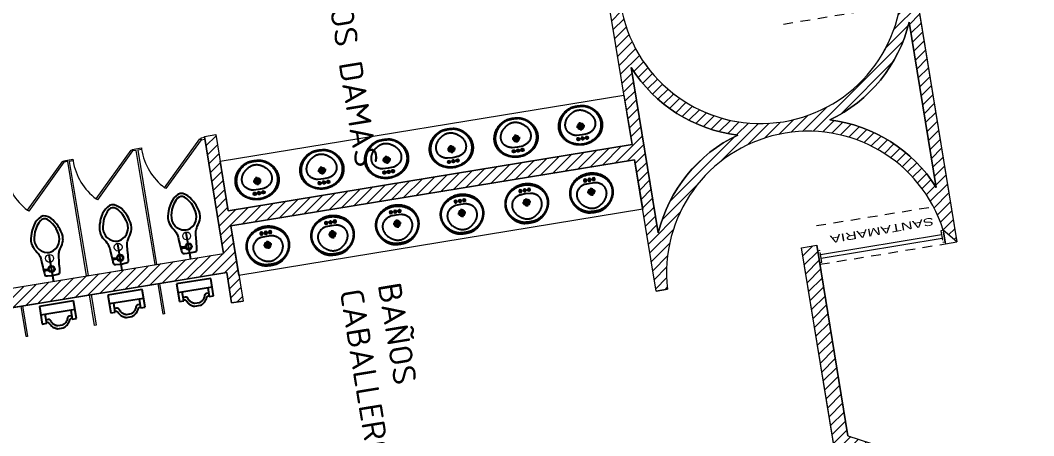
# Model space of a CAD drawing. Header units: metres. Extents: x 2 to 659295185, y -28 to 1124222152.
# Drawn here: x 655616.86 to 655629.99, y 1126399.83 to 1126405.22 of the extents above; entities that cross this region are included whole.
import ezdxf

# ---------------------------------------------------------------- set-up
doc = ezdxf.new("R2010")
doc.units = ezdxf.units.M
doc.header["$MEASUREMENT"] = 0
for name, pattern in [('CCSM_C1_CUERPO EL$0$CONTINUA', [0]), ('CCSM_C1_CUERPO EL$0$HIDDEN', [0.375, 0.25, -0.125]), ('DASHDOT', [1, 0.5, -0.25, 0, -0.25])]:
    doc.linetypes.add(name, pattern=pattern)
doc.layers.get('0').update_dxf_attribs({"linetype": 'CONTINUOUS'})
for name, color, linetype in [('CCSM_C1_CUERPO EL$0$A-PARED', 2, 'CCSM_C1_CUERPO EL$0$CONTINUA'), ('CCSM_C1_CUERPO EL$0$A-SANITARIOS', 3, 'CONTINUOUS'), ('CCSM_C1_CUERPO EL$0$A-SANTA MARIAS', 161, 'CCSM_C1_CUERPO EL$0$CONTINUA'), ('CCSM_C1_CUERPO EL$0$A-TEXTOS AREAS', 7, 'CCSM_C1_CUERPO EL$0$CONTINUA'), ('CCSM_C1_CUERPO EL$0$A_PAREDES DE SERVICIO', 2, 'CCSM_C1_CUERPO EL$0$CONTINUA')]:
    doc.layers.add(name, color=color, linetype=linetype)
doc.layers.add('LOCALES ASIGNADOS', color=41, linetype='DASHDOT', lineweight=0)
doc.styles.add('CCSM_C1_CUERPO EL$0$Arial', font='arial.ttf', dxfattribs={"width": 1.5})
doc.styles.add('CCSM_C1_CUERPO EL$0$Standard', font='txt_____.ttf')

# ---------------------------------------------------------------- blocks, each defined once
blk = doc.blocks.new('CCSM_C1_CUERPO EL$0$urinario')
at = {"linetype": 'Continuous'}
for p, q in [((-0.225, 0), (-0.225, 0.231)), ((-0.225, 0.231), (-0.167, 0.231)), ((-0.167, 0.231), (-0.167, 0.115)), ((0.167, 0.115), (0.167, 0.231)), ((0.167, 0.231), (0.225, 0.231)), ((0.225, 0.231), (0.225, 0)), ((0.225, 0.115), (-0.225, 0.115)), ((0.225, 0), (-0.225, 0))]:
    blk.add_line(p, q, dxfattribs=at)
for points in [[(-0.167, 0.218), (-0.166, 0.218), (-0.163, 0.218), (-0.161, 0.218), (-0.158, 0.219), (-0.156, 0.219), (-0.154, 0.22), (-0.151, 0.221), (-0.149, 0.222), (-0.147, 0.223), (-0.147, 0.223), (-0.145, 0.225), (-0.143, 0.226), (-0.141, 0.228), (-0.14, 0.23), (-0.138, 0.232), (-0.137, 0.234), (-0.135, 0.236), (-0.134, 0.238), (-0.131, 0.246), (-0.127, 0.253), (-0.122, 0.26), (-0.117, 0.267), (-0.112, 0.274), (-0.107, 0.28), (-0.101, 0.286), (-0.095, 0.292), (-0.095, 0.292), (-0.088, 0.297), (-0.081, 0.302), (-0.074, 0.306), (-0.067, 0.311), (-0.06, 0.314), (-0.052, 0.318), (-0.044, 0.321), (-0.036, 0.323), (0.036, 0.323), (0.044, 0.321), (0.052, 0.318), (0.06, 0.314), (0.067, 0.311), (0.074, 0.306), (0.081, 0.302), (0.088, 0.297), (0.095, 0.292), (0.095, 0.292), (0.095, 0.292), (0.101, 0.286), (0.107, 0.28), (0.112, 0.274), (0.117, 0.267), (0.122, 0.26), (0.127, 0.253), (0.131, 0.246), (0.134, 0.238), (0.135, 0.236), (0.137, 0.234), (0.138, 0.232), (0.14, 0.23), (0.141, 0.228), (0.143, 0.226), (0.145, 0.225), (0.147, 0.223), (0.147, 0.223), (0.149, 0.222), (0.151, 0.221), (0.154, 0.22), (0.156, 0.219), (0.158, 0.219), (0.161, 0.218), (0.163, 0.218), (0.166, 0.218), (0.166, 0.218), (0.167, 0.218)], [(0.167, 0.186), (0.141, 0.186), (0.141, 0.186), (0.138, 0.186), (0.135, 0.186), (0.133, 0.187), (0.13, 0.188), (0.127, 0.189), (0.125, 0.19), (0.123, 0.191), (0.12, 0.193), (0.118, 0.194), (0.116, 0.196), (0.114, 0.198), (0.113, 0.201), (0.111, 0.203), (0.11, 0.205), (0.109, 0.208), (0.108, 0.21), (0.106, 0.217), (0.103, 0.224), (0.1, 0.23), (0.096, 0.236), (0.093, 0.242), (0.088, 0.248), (0.084, 0.254), (0.079, 0.259), (0.074, 0.264), (0.069, 0.268), (0.063, 0.273), (0.057, 0.277), (0.051, 0.28), (0.044, 0.283), (0.038, 0.286), (0.031, 0.288), (0.031, 0.288), (-0.031, 0.288), (-0.031, 0.288), (-0.038, 0.286), (-0.044, 0.283), (-0.051, 0.28), (-0.057, 0.277), (-0.063, 0.273), (-0.069, 0.268), (-0.074, 0.264), (-0.079, 0.259), (-0.084, 0.254), (-0.088, 0.248), (-0.093, 0.242), (-0.096, 0.236), (-0.1, 0.23), (-0.103, 0.224), (-0.105, 0.217), (-0.108, 0.211), (-0.108, 0.21), (-0.109, 0.208), (-0.11, 0.205), (-0.111, 0.203), (-0.113, 0.201), (-0.114, 0.198), (-0.116, 0.196), (-0.118, 0.194), (-0.12, 0.193), (-0.123, 0.191), (-0.125, 0.19), (-0.127, 0.189), (-0.13, 0.188), (-0.133, 0.187), (-0.135, 0.186), (-0.138, 0.186), (-0.141, 0.186), (-0.141, 0.186), (-0.167, 0.186)]]:
    blk.add_lwpolyline(points, dxfattribs=at)
blk = doc.blocks.new('CCSM_C1_CUERPO EL$0$water')
at = {"linetype": 'Continuous'}
for p, q in [((-4.36, 23.23), (-5, 22.17)), ((-3.68, 24.13), (-4.36, 23.23)), ((-3.26, 22.43), (-3.98, 21.3)), ((-2.85, 24.95), (-3.68, 24.13)), ((-2.23, 23.76), (-3.26, 22.43)), ((-1.78, 25.69), (-2.85, 24.95)), ((-1.32, 24.58), (-2.23, 23.76)), ((-0.83, 26.23), (-1.78, 25.69)), ((-0.56, 25.01), (-1.32, 24.58)), ((0.24, 26.46), (-0.83, 26.23)), ((0.23, 25.12), (-0.56, 25.01)), ((1.01, 24.99), (0.23, 25.12)), ((1.3, 26.21), (0.24, 26.46)), ((1.76, 24.55), (1.01, 24.99)), ((2.24, 25.65), (1.3, 26.21)), ((2.65, 23.72), (1.76, 24.55)), ((3.29, 24.89), (2.24, 25.65)), ((3.67, 22.37), (2.65, 23.72)), ((4.11, 24.06), (3.29, 24.89)), ((4.36, 21.22), (3.67, 22.37)), ((4.85, 22.91), (4.11, 24.06)), ((5.4, 22.08), (4.85, 22.91)), ((-6.49, 18.72), (-6.77, 17.5)), ((-6.12, 19.7), (-6.49, 18.72)), ((-5.92, 20.41), (-6.12, 19.7)), ((-5.64, 21.04), (-5.92, 20.41)), ((-5, 22.17), (-5.64, 21.04)), ((-4.95, 18.71), (-5.24, 17.69)), ((-4.54, 20.12), (-4.95, 18.71)), ((-3.98, 21.3), (-4.54, 20.12)), ((4.9, 20.04), (4.36, 21.22)), ((5.29, 18.61), (4.9, 20.04)), ((5.55, 17.59), (5.29, 18.61)), ((6.01, 20.93), (5.4, 22.08)), ((6.21, 20.3), (6.01, 20.93)), ((6.48, 19.59), (6.21, 20.3)), ((6.74, 18.6), (6.48, 19.59)), ((7.09, 17.38), (6.74, 18.6)), ((-6.77, 17.5), (-6.94, 16.44)), ((-6.94, 16.44), (-6.87, 15.26)), ((-6.87, 15.26), (-6.76, 14.43)), ((-6.76, 14.43), (-6.45, 13.6)), ((-6.45, 13.6), (-6.11, 12.77)), ((-5.24, 17.69), (-5.4, 16.51)), ((-5.4, 16.51), (-5.34, 15.25)), ((-5.34, 15.25), (-5.07, 14.3)), ((-5.07, 14.3), (-4.72, 13.43)), ((-4.72, 13.43), (-4.22, 12.52)), ((4.96, 13.34), (5.32, 14.2)), ((5.32, 14.2), (5.61, 15.15)), ((5.7, 16.41), (5.55, 17.59)), ((5.61, 15.15), (5.7, 16.41)), ((6.33, 12.66), (6.7, 13.48)), ((6.7, 13.48), (7.02, 14.31)), ((7.02, 14.31), (7.14, 15.13)), ((7.23, 16.31), (7.09, 17.38)), ((7.14, 15.13), (7.23, 16.31)), ((-6.11, 12.77), (-5.56, 11.86)), ((-5.56, 11.86), (-5.02, 11.11)), ((-5.02, 11.11), (-4.63, 10.32)), ((-4.63, 10.32), (-4.44, 9.88)), ((-4.44, 9.88), (-4.28, 9.57)), ((-4.28, 9.57), (-4.09, 9.05)), ((-4.22, 12.52), (-3.95, 12.2)), ((-4.09, 9.05), (-4.02, 8.58)), ((-3.95, 12.2), (-3.16, 11.49)), ((-3.16, 11.49), (-1.79, 10.65)), ((-1.79, 10.65), (-0.73, 10.36)), ((-0.73, 10.36), (0.09, 10.2)), ((0, -2.83), (0, 8.98)), ((0.09, 10.2), (0.92, 10.35)), ((0.92, 10.35), (1.99, 10.61)), ((1.99, 10.61), (3.37, 11.43)), ((3.37, 11.43), (4.16, 12.13)), ((4.16, 12.13), (4.44, 12.44)), ((4.17, 8.51), (4.25, 8.98)), ((4.25, 8.98), (4.46, 9.49)), ((4.44, 12.44), (4.96, 13.34)), ((4.46, 9.49), (4.62, 9.8)), ((4.62, 9.8), (4.82, 10.23)), ((4.82, 10.23), (5.22, 11.02)), ((5.22, 11.02), (5.77, 11.76)), ((5.77, 11.76), (6.33, 12.66)), ((-4.02, 8.58), (-3.83, 7.59)), ((-3.83, 7.59), (-3.77, 6.02)), ((-3.77, 6.02), (-3.62, 4.36)), ((3.7, 4.3), (3.87, 5.95)), ((3.87, 5.95), (3.97, 7.52)), ((3.97, 7.52), (4.17, 8.51)), ((-3.62, 4.36), (-3.59, 3.54)), ((-3.59, 3.54), (-3.52, 2.47)), ((-3.52, 2.47), (-3.45, 1.49)), ((-1.67, 2.97), (-3.48, 3.1)), ((-3.48, 3.1), (-3.48, 2.55)), ((-3.48, 2.55), (-1.67, 2.61)), ((-3.45, 1.49), (-3.34, 0.74)), ((-3.34, 0.74), (-3.07, 0.38)), ((-3.07, 0.38), (-2.71, 0.26)), ((-2.71, 0.26), (-2.28, 0.18)), ((-2.28, 0.18), (0, 0)), ((-1.67, 2.61), (-1.67, 2.97)), ((-1.39, 2.97), (-1.67, 2.97)), ((-1.67, 2.97), (-1.67, 2.57)), ((-1.67, 2.57), (-1.39, 2.57)), ((-1.39, 2.57), (-1.39, 2.97)), ((-1.35, 3.08), (-1.36, 2.45)), ((-1.36, 2.45), (-1.16, 2.45)), ((-1.15, 3.08), (-1.35, 3.08)), ((-1.16, 2.45), (-1.15, 3.08)), ((0, 0), (2.28, 0.14)), ((2.28, 0.14), (2.72, 0.21)), ((2.72, 0.21), (3.07, 0.33)), ((3.07, 0.33), (3.35, 0.68)), ((3.35, 0.68), (3.48, 1.43)), ((3.48, 1.43), (3.57, 2.41)), ((3.57, 2.41), (3.65, 3.47)), ((3.65, 3.47), (3.7, 4.3))]:
    blk.add_line(p, q, dxfattribs=at)
at = {"linetype": 'Continuous', "const_width": 0.2}
blk.add_lwpolyline([(0, -2.83), (0, 8.98)], dxfattribs=at)
for radius in [1.41, 1.16]:
    blk.add_circle((0, 2.84), radius)
blk = doc.blocks.new('CCSM_C1_CUERPO EL$0$lavamanos')
at = {"linetype": 'Continuous'}
for p, q in [((-1.14567, -2.91338), (-2.87008, -2.91338)), ((-2.00787, -2.04724), (-2.00787, -3.77559)), ((-0.8622, -2.91338), (0.8622, -2.91338)), ((0, -2.04724), (0, -3.77559)), ((1.14567, -2.91338), (2.87008, -2.91338)), ((2.00787, -2.04724), (2.00787, -3.77559)), ((-1.88583, -8.50393), (1.88583, -8.50393)), ((0, -6.61811), (0, -10.38976))]:
    blk.add_line(p, q, dxfattribs=at)
for points in [[(0, -17.99212), (-0.15602, -17.98496), (-0.31178, -17.97732), (-0.46676, -17.96923), (-0.62247, -17.96061), (-0.7774, -17.95154), (-0.93305, -17.94193), (-1.08792, -17.93189), (-1.24321, -17.92132), (-1.24409, -17.92126), (-1.40018, -17.91107), (-1.55581, -17.90029), (-1.7108, -17.88895), (-1.86635, -17.87695), (-2.02185, -17.86434), (-2.17729, -17.85112), (-2.33209, -17.83734), (-2.48664, -17.82298), (-2.48819, -17.82283), (-2.7321, -17.76466), (-2.9741, -17.70033), (-3.21422, -17.62983), (-3.4526, -17.55314), (-3.68878, -17.47039), (-3.92289, -17.38154), (-4.15451, -17.28676), (-4.3831, -17.18628), (-4.38583, -17.18504), (-4.61263, -17.07783), (-4.836, -16.96507), (-5.05637, -16.84657), (-5.2736, -16.7224), (-5.48754, -16.59265), (-5.69793, -16.45748), (-5.90487, -16.31683), (-6.10726, -16.17149), (-6.11024, -16.16929), (-6.27287, -16.04616), (-6.43208, -15.92036), (-6.58866, -15.7913), (-6.74256, -15.65905), (-6.8937, -15.52366), (-7.04202, -15.38519), (-7.18756, -15.24358), (-7.32904, -15.10015), (-7.33071, -15.09842), (-7.47169, -14.95052), (-7.6088, -14.80093), (-7.74293, -14.64866), (-7.87401, -14.49376), (-8.00211, -14.33619), (-8.12696, -14.17623), (-8.24863, -14.01384), (-8.36614, -13.85039), (-8.36797, -13.84777), (-8.50025, -13.65325), (-8.62668, -13.45667), (-8.74803, -13.25691), (-8.86431, -13.054), (-8.9753, -12.8483), (-9.08105, -12.6397), (-9.18137, -12.42859), (-9.27559, -12.21653), (-9.36657, -11.99892), (-9.45134, -11.78056), (-9.53044, -11.56007), (-9.6038, -11.33761), (-9.67138, -11.11333), (-9.73313, -10.88737), (-9.78902, -10.6599), (-9.83858, -10.43307), (-9.88817, -10.16833), (-9.9285, -9.90369), (-9.95981, -9.63782), (-9.98205, -9.37117), (-9.99523, -9.10379), (-9.99931, -8.83997), (-9.99443, -8.57243), (-9.98031, -8.30315), (-9.98012, -8.30043), (-9.95723, -8.03641), (-9.92507, -7.77125), (-9.88387, -7.50746), (-9.83362, -7.24512), (-9.77443, -6.98478), (-9.70635, -6.72662), (-9.62943, -6.47083), (-9.54331, -6.21653), (-9.54108, -6.21034), (-9.42519, -5.90571), (-9.29761, -5.60409), (-9.15896, -5.30725), (-9.0095, -5.0157), (-8.84949, -4.72997), (-8.67901, -4.45019), (-8.49844, -4.17699), (-8.30709, -3.90944), (-8.10673, -3.65144), (-7.896, -3.39996), (-7.67614, -3.15661), (-7.44739, -2.92165), (-7.21002, -2.69534), (-6.96428, -2.47795), (-6.71071, -2.26995), (-6.44882, -2.07086), (-6.4474, -2.06985), (-6.09342, -1.8285), (-5.72945, -1.60035), (-5.35697, -1.38637), (-4.97653, -1.1869), (-4.58869, -1.00223), (-4.19402, -0.83262), (-3.79311, -0.67834), (-3.38583, -0.53937), (-3.38148, -0.53797), (-2.97062, -0.41452), (-2.55462, -0.30671), (-2.1348, -0.21491), (-1.71177, -0.13925), (-1.28615, -0.07986), (-0.85858, -0.03682), (-0.42966, -0.01018), (0, 0), (0.42963, -0.01033), (0.85867, -0.03702), (1.28621, -0.08015), (1.71194, -0.13969), (2.13491, -0.21549), (2.55482, -0.30751), (2.97072, -0.41554), (3.38189, -0.53937), (3.78887, -0.67819), (4.18996, -0.83242), (4.58469, -1.00185), (4.97278, -1.18636), (5.35351, -1.38562), (5.72617, -1.59924), (6.0905, -1.82709), (6.44479, -2.068), (6.44882, -2.07086), (6.45017, -2.07185), (6.71159, -2.27052), (6.96469, -2.47832), (7.20981, -2.69548), (7.4466, -2.9217), (7.67469, -3.15662), (7.89383, -3.39998), (8.10359, -3.65128), (8.30315, -3.90944), (8.49534, -4.17689), (8.67685, -4.45036), (8.84803, -4.73025), (9.00872, -5.01629), (9.1587, -5.30809), (9.29776, -5.60525), (9.42572, -5.90736), (9.54188, -6.21255), (9.54331, -6.21653), (9.62943, -6.47084), (9.70633, -6.72652), (9.77441, -6.98469), (9.83361, -7.24504), (9.88386, -7.50739), (9.92507, -7.77118), (9.95722, -8.03623), (9.98013, -8.30043), (9.98032, -8.30315), (9.99443, -8.57236), (9.99931, -8.84003), (9.99523, -9.10374), (9.98205, -9.37112), (9.95979, -9.63791), (9.92848, -9.90378), (9.88817, -10.16832), (9.83858, -10.43307), (9.83797, -10.43598), (9.78765, -10.66236), (9.73129, -10.88918), (9.66927, -11.11468), (9.60166, -11.33855), (9.52854, -11.56054), (9.44988, -11.78078), (9.36576, -11.999), (9.27559, -12.21653), (9.18048, -12.42865), (9.07944, -12.63991), (8.97322, -12.84862), (8.86195, -13.05451), (8.74556, -13.25773), (8.6242, -13.45801), (8.49793, -13.65523), (8.36614, -13.85039), (8.24854, -14.01397), (8.12687, -14.17636), (8.00201, -14.33631), (7.87401, -14.49376), (7.74293, -14.64866), (7.6087, -14.80104), (7.47159, -14.95063), (7.33071, -15.09842), (7.18852, -15.24243), (7.04257, -15.38427), (6.89358, -15.52312), (6.74182, -15.65872), (6.58715, -15.79121), (6.42973, -15.92042), (6.26975, -16.04622), (6.1063, -16.16929), (5.90409, -16.31515), (5.69734, -16.45615), (5.48694, -16.59165), (5.27292, -16.72162), (5.05566, -16.84583), (4.83521, -16.96427), (4.61158, -17.07691), (4.38467, -17.18378), (4.38189, -17.18504), (4.15347, -17.28579), (3.92197, -17.38088), (3.68808, -17.46994), (3.4521, -17.55286), (3.2139, -17.62968), (2.9738, -17.7003), (2.73195, -17.76467), (2.48819, -17.82283), (2.48664, -17.82298), (2.33209, -17.83734), (2.17669, -17.85117), (2.02124, -17.86439), (1.86635, -17.87695), (1.7108, -17.88895), (1.55521, -17.90034), (1.39957, -17.91111), (1.24409, -17.92126), (1.24321, -17.92132), (1.08792, -17.93189), (0.9323, -17.94198), (0.7774, -17.95154), (0.62172, -17.96065), (0.46676, -17.96923), (0.31102, -17.97736), (0.15602, -17.98496), (0, -17.99212)], [(0, -16.06299), (-0.18792, -16.0599), (-0.37554, -16.05066), (-0.56285, -16.03525), (-0.74947, -16.01371), (-0.93536, -15.98605), (-1.12025, -15.95229), (-1.30384, -15.91251), (-1.4859, -15.86675), (-1.48819, -15.86614), (-1.49138, -15.86528), (-1.672, -15.81354), (-1.8507, -15.75596), (-2.02734, -15.69259), (-2.20181, -15.62348), (-2.374, -15.54866), (-2.54358, -15.46828), (-2.71043, -15.3824), (-2.87402, -15.29133), (-3.04605, -15.19008), (-3.21542, -15.08647), (-3.38315, -14.9799), (-3.5489, -14.8706), (-3.71277, -14.7585), (-3.87486, -14.64352), (-4.03483, -14.52591), (-4.19175, -14.40641), (-4.19291, -14.40551), (-4.34937, -14.28142), (-4.50255, -14.1558), (-4.65382, -14.02758), (-4.80284, -13.89704), (-4.94986, -13.76398), (-5.09456, -13.62867), (-5.23718, -13.49089), (-5.37629, -13.35207), (-5.37795, -13.35039), (-5.37876, -13.34942), (-5.52197, -13.17233), (-5.65854, -12.99125), (-5.78892, -12.80566), (-5.91297, -12.61578), (-6.03053, -12.42182), (-6.14144, -12.2241), (-6.24566, -12.02265), (-6.34252, -11.81889), (-6.34294, -11.81798), (-6.4347, -11.60908), (-6.51887, -11.39832), (-6.59586, -11.18484), (-6.66561, -10.96878), (-6.72798, -10.75058), (-6.78293, -10.5304), (-6.83039, -10.30848), (-6.87008, -10.08661), (-6.87037, -10.08329), (-6.88356, -9.88894), (-6.88978, -9.69559), (-6.88918, -9.50479), (-6.88176, -9.31148), (-6.86748, -9.11856), (-6.84635, -8.92626), (-6.81842, -8.73484), (-6.78346, -8.5433), (-6.78313, -8.54172), (-6.74096, -8.35347), (-6.69168, -8.16565), (-6.63561, -7.97975), (-6.57283, -7.796), (-6.50342, -7.61466), (-6.42746, -7.43595), (-6.34506, -7.26013), (-6.25591, -7.08661), (-6.08348, -6.85262), (-5.89907, -6.62679), (-5.70371, -6.41048), (-5.49777, -6.20413), (-5.28179, -6.00827), (-5.05633, -5.82341), (-4.82195, -5.65), (-4.57874, -5.48819), (-4.32876, -5.34015), (-4.07122, -5.20434), (-3.80737, -5.08145), (-3.53769, -4.97171), (-3.26299, -4.87546), (-2.9838, -4.79287), (-2.70086, -4.72417), (-2.41481, -4.66952), (-2.41339, -4.66929), (0, -4.56693), (2.41339, -4.66929), (2.41481, -4.66952), (2.70086, -4.72417), (2.98371, -4.79285), (3.26291, -4.87543), (3.5376, -4.97168), (3.80729, -5.08142), (4.07114, -5.2043), (4.32869, -5.34011), (4.57874, -5.48819), (4.82187, -5.64995), (5.05626, -5.82335), (5.28173, -6.00821), (5.49771, -6.20407), (5.70365, -6.41042), (5.89907, -6.62679), (6.08348, -6.85262), (6.25591, -7.08661), (6.34414, -7.2601), (6.42574, -7.43587), (6.50097, -7.61437), (6.5698, -7.79552), (6.63207, -7.97894), (6.68777, -8.16455), (6.73678, -8.35195), (6.77883, -8.5399), (6.77953, -8.5433), (6.81538, -8.73475), (6.84411, -8.92617), (6.8659, -9.11858), (6.88074, -9.31165), (6.88859, -9.50514), (6.88948, -9.69608), (6.88343, -9.88963), (6.8703, -10.08407), (6.87008, -10.08661), (6.83037, -10.30858), (6.7829, -10.5305), (6.72795, -10.75068), (6.66558, -10.96888), (6.59586, -11.18484), (6.51887, -11.39832), (6.4347, -11.60908), (6.34294, -11.81798), (6.34252, -11.81889), (6.24562, -12.02262), (6.14129, -12.22398), (6.03014, -12.42165), (5.91231, -12.61541), (5.78792, -12.80504), (5.65714, -12.9903), (5.52016, -13.17091), (5.37646, -13.34749), (5.37402, -13.35039), (5.23533, -13.48965), (5.09309, -13.6277), (4.94864, -13.76317), (4.8019, -13.89615), (4.65278, -14.02673), (4.50159, -14.15462), (4.34823, -14.27992), (4.19174, -14.40337), (4.18898, -14.40551), (4.03258, -14.52531), (3.87308, -14.64318), (3.71169, -14.75815), (3.54833, -14.87031), (3.38305, -14.97961), (3.2159, -15.08603), (3.04692, -15.18953), (2.87543, -15.29051), (2.87402, -15.29133), (2.87064, -15.29327), (2.7069, -15.38393), (2.53994, -15.46947), (2.37031, -15.54958), (2.19818, -15.62419), (2.02374, -15.69321), (1.84717, -15.75658), (1.66865, -15.81423), (1.48819, -15.86614), (1.4859, -15.86675), (1.30384, -15.91251), (1.12016, -15.95231), (0.93536, -15.98605), (0.74947, -16.01371), (0.56285, -16.03525), (0.37554, -16.05066), (0.18792, -16.0599), (0, -16.06299)]]:
    blk.add_lwpolyline(points, close=True, dxfattribs=at)
blk.add_lwpolyline([(0, -0.43307), (-0.0032, -0.43309), (-0.41557, -0.44293), (-0.82705, -0.4685), (-1.23741, -0.50981), (-1.64573, -0.56674), (-2.05158, -0.63924), (-2.45453, -0.72723), (-2.85365, -0.83052), (-3.24803, -0.94881), (-3.63967, -1.08338), (-4.02553, -1.23249), (-4.40547, -1.39606), (-4.77897, -1.57387), (-5.14533, -1.76558), (-5.50434, -1.97107), (-5.85533, -2.18998), (-6.19685, -2.42126), (-6.19827, -2.42231), (-6.2887, -2.49008), (-6.37749, -2.55848), (-6.46537, -2.62804), (-6.55222, -2.69867), (-6.63824, -2.77053), (-6.7233, -2.84351), (-6.80739, -2.91761), (-6.88976, -2.99212), (-6.97274, -3.06918), (-7.0539, -3.14641), (-7.13418, -3.22475), (-7.21345, -3.30404), (-7.29177, -3.38434), (-7.36908, -3.46561), (-7.44528, -3.54774), (-7.51968, -3.62992), (-7.52139, -3.63182), (-7.52994, -3.6414), (-7.53828, -3.65087), (-7.54653, -3.66038), (-7.55471, -3.66995), (-7.56284, -3.6796), (-7.57088, -3.68929), (-7.57885, -3.69904), (-7.58661, -3.70866), (-7.59313, -3.71598), (-7.60096, -3.72476), (-7.60895, -3.73372), (-7.61679, -3.74249), (-7.62464, -3.75126), (-7.63265, -3.7602), (-7.64051, -3.76896), (-7.64982, -3.77933), (-7.65354, -3.78346), (-7.77251, -3.92911), (-7.88765, -4.07645), (-7.9995, -4.22614), (-8.10806, -4.37823), (-8.2133, -4.53265), (-8.31516, -4.68931), (-8.4136, -4.84814), (-8.50787, -5.00787), (-8.50846, -5.00889), (-8.60047, -5.17295), (-8.6881, -5.33775), (-8.77195, -5.50437), (-8.85211, -5.67293), (-8.92848, -5.84325), (-9.00102, -6.01523), (-9.06964, -6.18868), (-9.13386, -6.3622), (-9.21541, -6.60277), (-9.2883, -6.84446), (-9.35302, -7.08859), (-9.40945, -7.33476), (-9.45752, -7.5827), (-9.49718, -7.83201), (-9.52841, -8.08263), (-9.55101, -8.3323), (-9.55118, -8.33464), (-9.56448, -8.58891), (-9.56894, -8.84181), (-9.56479, -9.09102), (-9.55192, -9.34362), (-9.53034, -9.59552), (-9.50007, -9.84664), (-9.46116, -10.09645), (-9.41339, -10.34645), (-9.36597, -10.56168), (-9.31264, -10.77768), (-9.25391, -10.99213), (-9.18973, -11.20515), (-9.12019, -11.41649), (-9.04537, -11.62587), (-8.96522, -11.83341), (-8.87925, -12.04028), (-8.87795, -12.0433), (-8.78772, -12.24568), (-8.69175, -12.44739), (-8.59074, -12.64662), (-8.48477, -12.84325), (-8.37396, -13.03704), (-8.25824, -13.2281), (-8.13777, -13.4162), (-8.01181, -13.60236), (-7.8991, -13.75924), (-7.78256, -13.91489), (-7.66288, -14.06833), (-7.54019, -14.21938), (-7.41464, -14.36786), (-7.28609, -14.51395), (-7.15468, -14.65748), (-7.01968, -14.79921), (-7.01804, -14.8009), (-6.88233, -14.93771), (-6.74301, -15.07248), (-6.60095, -15.20433), (-6.45608, -15.33332), (-6.30869, -15.4592), (-6.15872, -15.582), (-6.00614, -15.70177), (-5.85039, -15.81889), (-5.65802, -15.95721), (-5.46155, -16.09113), (-5.26164, -16.22013), (-5.05866, -16.34397), (-4.8525, -16.46272), (-4.64353, -16.57616), (-4.43164, -16.68435), (-4.21654, -16.7874), (-4.00016, -16.88334), (-3.7808, -16.97381), (-3.55914, -17.05851), (-3.33535, -17.13737), (-3.10943, -17.21039), (-2.88181, -17.27743), (-2.65252, -17.33848), (-2.42126, -17.3937), (-2.4164, -17.39414), (-2.26792, -17.40746), (-2.11711, -17.42063), (-1.96627, -17.43345), (-1.81637, -17.44583), (-1.66547, -17.45794), (-1.51454, -17.46969), (-1.36456, -17.48101), (-1.2126, -17.49212), (-1.21195, -17.49216), (-1.06192, -17.50172), (-0.91055, -17.51099), (-0.75821, -17.51996), (-0.60681, -17.5285), (-0.45538, -17.53668), (-0.30393, -17.54449), (-0.15246, -17.55193), (0, -17.55905), (0.00328, -17.5589), (0.15446, -17.55184), (0.30468, -17.54445), (0.45581, -17.53664), (0.60599, -17.52851), (0.75707, -17.51995), (0.90721, -17.51107), (1.05825, -17.50176), (1.20866, -17.49212), (1.36029, -17.48111), (1.51241, -17.46969), (1.66354, -17.45797), (1.8156, -17.44581), (1.96667, -17.43337), (2.11867, -17.42047), (2.26968, -17.4073), (2.42031, -17.39379), (2.42126, -17.3937), (2.65238, -17.33852), (2.88181, -17.27743), (3.10943, -17.21039), (3.33521, -17.13742), (3.55901, -17.05856), (3.7808, -16.97381), (4.00016, -16.88334), (4.21654, -16.7874), (4.43164, -16.68435), (4.6434, -16.57622), (4.8525, -16.46272), (5.05854, -16.34404), (5.26164, -16.22013), (5.46143, -16.09121), (5.65802, -15.95721), (5.85039, -15.81889), (6.00615, -15.70175), (6.15862, -15.58207), (6.30859, -15.45926), (6.4561, -15.33329), (6.60087, -15.20439), (6.74295, -15.07252), (6.88238, -14.93765), (7.01804, -14.8009), (7.01969, -14.79921), (7.02105, -14.79782), (7.15567, -14.65643), (7.28652, -14.5133), (7.41453, -14.36744), (7.53947, -14.21913), (7.66147, -14.06821), (7.78039, -13.91485), (7.89609, -13.75922), (8.00787, -13.60236), (8.0096, -13.59989), (8.13606, -13.41435), (8.25698, -13.22677), (8.37307, -13.03615), (8.48432, -12.84251), (8.59052, -12.64621), (8.69167, -12.44726), (8.78775, -12.24567), (8.87795, -12.0433), (8.87925, -12.04028), (8.96517, -11.83354), (9.04532, -11.62599), (9.12019, -11.41649), (9.18969, -11.20528), (9.25387, -10.99226), (9.31264, -10.77768), (9.36594, -10.56181), (9.41339, -10.34645), (9.46031, -10.09655), (9.49841, -9.84683), (9.528, -9.59584), (9.54903, -9.34411), (9.56147, -9.0917), (9.56532, -8.84263), (9.56069, -8.59006), (9.54733, -8.33598), (9.54724, -8.33464), (9.5471, -8.33258), (9.52539, -8.08282), (9.49496, -7.83221), (9.45595, -7.58269), (9.40843, -7.33476), (9.35241, -7.08849), (9.28802, -6.8444), (9.2153, -6.60265), (9.13386, -6.3622), (9.06964, -6.18868), (9.00097, -6.01512), (8.92843, -5.84313), (8.85211, -5.67293), (8.77195, -5.50437), (8.68804, -5.33764), (8.60041, -5.17283), (8.50846, -5.00889), (8.50787, -5.00787), (8.41351, -4.84809), (8.31492, -4.68927), (8.21283, -4.53269), (8.10729, -4.37842), (7.99834, -4.22653), (7.88605, -4.07709), (7.77047, -3.93019), (7.6509, -3.785), (7.64961, -3.78346), (7.64773, -3.78111), (7.64044, -3.77207), (7.63296, -3.7629), (7.6254, -3.75376), (7.6178, -3.74469), (7.61012, -3.73564), (7.60241, -3.72667), (7.59461, -3.71773), (7.58661, -3.70866), (7.5849, -3.70676), (7.57635, -3.69719), (7.56803, -3.68774), (7.55976, -3.6782), (7.55157, -3.66863), (7.54346, -3.65899), (7.53542, -3.6493), (7.52744, -3.63955), (7.51969, -3.62992), (7.44528, -3.54773), (7.36897, -3.46549), (7.29174, -3.38431), (7.21341, -3.30399), (7.13412, -3.22469), (7.05392, -3.14644), (6.97266, -3.06909), (6.88976, -2.99212), (6.8073, -2.91758), (6.7232, -2.84362), (6.63798, -2.77074), (6.55187, -2.69913), (6.46467, -2.62864), (6.3766, -2.55945), (6.28759, -2.49147), (6.19691, -2.42419), (6.19291, -2.42126), (5.85224, -2.18986), (5.50224, -1.97105), (5.1442, -1.76567), (4.77877, -1.5741), (4.40618, -1.39645), (4.02713, -1.23307), (3.64214, -1.08419), (3.25136, -0.94988), (3.24803, -0.94881), (2.85263, -0.8305), (2.45261, -0.72723), (2.04878, -0.63926), (1.64205, -0.56678), (1.2327, -0.50984), (0.82163, -0.46856), (0.40913, -0.44298), (-0.00394, -0.43307)], dxfattribs=at)
for centre, radius in [((-2.00787, -2.91338), 0.59055), ((0, -2.91338), 0.59055), ((2.00787, -2.91338), 0.59056), ((0, -8.50393), 1.37795), ((0, -8.50393), 0.88583)]:
    blk.add_circle(centre, radius, dxfattribs=at)

msp = doc.modelspace()

# ---------------------------------------------------------------- hatches: boundary and pattern name
at = {"layer": 'CCSM_C1_CUERPO EL$0$A_PAREDES DE SERVICIO', "lineweight": 5}
h = msp.add_hatch(dxfattribs=at)
h.set_pattern_fill('ANSI31', color=8, scale=0.03, style=0)
h.set_pattern_definition([(45, (-1.749075, -4.25296), (-0.067351920908, 0.067351920908), [])])
edge = h.paths.add_edge_path()
edge.add_line((655625.2466, 1126401.7318), (655625.0986, 1126401.7076))
edge.add_line((655625.0986, 1126401.7076), (655624.8196, 1126403.4098))
edge.add_line((655624.8196, 1126403.4098), (655619.587, 1126402.5522))
edge.add_line((655619.587, 1126402.5522), (655619.7464, 1126401.5802))
edge.add_line((655619.7464, 1126401.5802), (655619.5983, 1126401.5559))
edge.add_line((655619.5983, 1126401.5559), (655619.5336, 1126401.9506))
edge.add_line((655619.5336, 1126401.9506), (655613.3364, 1126400.9349))
edge.add_line((655613.3364, 1126400.9349), (655614.0513, 1126396.5729))
edge.add_line((655614.0513, 1126396.5729), (655620.2486, 1126397.5888))
edge.add_line((655620.2486, 1126397.5888), (655620.0003, 1126399.1036))
edge.add_line((655620.0003, 1126399.1036), (655620.1483, 1126399.1279))
edge.add_line((655620.1483, 1126399.1279), (655620.3966, 1126397.6131))
edge.add_line((655620.3966, 1126397.6131), (655627.5534, 1126398.7862))
edge.add_line((655627.5534, 1126398.7862), (655626.9825, 1126402.2697))
edge.add_line((655626.9825, 1126402.2697), (655627.1798, 1126402.302))
edge.add_line((655627.1798, 1126402.302), (655627.5842, 1126399.8347))
edge.add_line((655627.5842, 1126399.8347), (655628.1975, 1126399.6327))
edge.add_line((655628.1975, 1126399.6327), (655627.8811, 1126398.6726))
edge.add_line((655627.8811, 1126398.6726), (655625.7715, 1126398.3268))
edge.add_line((655625.7715, 1126398.3268), (655626.2629, 1126395.3293))
edge.add_line((655626.2629, 1126395.3293), (655629.8971, 1126395.925))
edge.add_line((655629.8971, 1126395.925), (655629.5361, 1126398.1272))
edge.add_line((655629.5361, 1126398.1272), (655629.0208, 1126398.297))
edge.add_line((655629.0208, 1126398.297), (655629.3374, 1126399.2579))
edge.add_line((655629.3374, 1126399.2579), (655629.9107, 1126399.3519))
edge.add_line((655629.9107, 1126399.3519), (655629.9349, 1126399.2038))
edge.add_line((655629.9349, 1126399.2038), (655629.5227, 1126399.1363))
edge.add_line((655629.5227, 1126399.1363), (655630.0694, 1126395.8012))
edge.add_line((655630.0694, 1126395.8012), (655626.1391, 1126395.157))
edge.add_line((655626.1391, 1126395.157), (655625.6235, 1126398.3025))
edge.add_line((655625.6235, 1126398.3025), (655613.93, 1126396.3859))
edge.add_line((655613.93, 1126396.3859), (655612.2276, 1126406.7724))
edge.add_line((655612.2276, 1126406.7724), (655626.1491, 1126409.0542))
edge.add_line((655626.1491, 1126409.0542), (655627.8514, 1126409.3332))
edge.add_line((655627.8514, 1126409.3332), (655627.8903, 1126409.0955))
edge.add_line((655627.8903, 1126409.0955), (655626.2659, 1126407.8779))
edge.add_line((655626.2659, 1126407.8779), (655626.6703, 1126405.4106))
edge.add_line((655626.6703, 1126405.4106), (655626.4729, 1126405.3782))
edge.add_line((655626.4729, 1126405.3782), (655625.902, 1126408.8617))
edge.add_line((655625.902, 1126408.8617), (655618.7451, 1126407.6887))
edge.add_line((655618.7451, 1126407.6887), (655618.9934, 1126406.1739))
edge.add_line((655618.9934, 1126406.1739), (655618.8454, 1126406.1496))
edge.add_line((655618.8454, 1126406.1496), (655618.5971, 1126407.6644))
edge.add_line((655618.5971, 1126407.6644), (655612.3998, 1126406.6486))
edge.add_line((655612.3998, 1126406.6486), (655613.2959, 1126401.1816))
edge.add_line((655613.2959, 1126401.1816), (655619.4932, 1126402.1973))
edge.add_line((655619.4932, 1126402.1973), (655619.2449, 1126403.7121))
edge.add_line((655619.2449, 1126403.7121), (655619.3929, 1126403.7364))
edge.add_line((655619.3929, 1126403.7364), (655619.5547, 1126402.7496))
edge.add_line((655619.5547, 1126402.7496), (655624.7872, 1126403.6072))
edge.add_line((655624.7872, 1126403.6072), (655624.5082, 1126405.3095))
edge.add_line((655624.5082, 1126405.3095), (655624.6562, 1126405.3338))
edge.add_arc((655626.4514, 1126405.7141), 1.835, 191.96283, 361.12381)
edge.add_line((655628.286, 1126405.7501), (655628.4062, 1126405.9484))
edge.add_line((655628.4062, 1126405.9484), (655628.9966, 1126402.3465))
edge.add_line((655628.9966, 1126402.3465), (655628.82, 1126402.4961))
edge.add_arc((655627.0696, 1126401.9442), 1.8354, 17.50296, 186.64319)
h.paths.add_polyline_path([(655627.7276, 1126409.161), (655626.2385, 1126408.0448), (655626.0993, 1126408.8941)], flags=16)
edge = h.paths.add_edge_path(flags=16)
edge.add_arc((655626.3832, 1126405.6168), 1.9, 212.22799, 263.15629, ccw=False)
edge.add_line((655624.7759, 1126404.6036), (655625.1269, 1126402.462))
edge.add_arc((655626.9736, 1126402.0149), 1.9, 115.46061, 166.38891, ccw=False)
edge = h.paths.add_edge_path(flags=16)
edge.add_arc((655626.5312, 1126405.6411), 1.9, 295.46061, 346.38891, ccw=False)
edge.add_arc((655627.1216, 1126402.0392), 1.9, 32.22799, 83.15629, ccw=False)
edge.add_line((655628.7288, 1126403.0524), (655628.3778, 1126405.194))
at = {"layer": 'LOCALES ASIGNADOS'}
h = msp.add_hatch(color=256, dxfattribs=at)
edge = h.paths.add_edge_path()
edge.add_arc((219491.1056, 1054914.3756), 441878.9229, 9.308049718, 9.309563548, ccw=False)
edge.add_line((655551.8097, 1126384.9626), (655564.5398, 1126387.0492))
edge.add_line((655564.5398, 1126387.0492), (655562.5867, 1126398.9652))
edge.add_line((655562.5867, 1126398.9652), (655552.3922, 1126397.2942))
edge.add_line((655552.3922, 1126397.2942), (655552.4569, 1126396.8995))
edge.add_line((655552.4569, 1126396.8995), (655549.9212, 1126396.4839))

# ---------------------------------------------------------------- linework, layer by layer
at = {"layer": 'CCSM_C1_CUERPO EL$0$A-PARED', "lineweight": 5}
for p, q in [((655628.4062, 1126405.9484), (655628.9966, 1126402.3465)), ((655624.7872, 1126403.6072), (655624.5082, 1126405.3095)), ((655628.3778, 1126405.194), (655628.7288, 1126403.0524)), ((655625.1269, 1126402.462), (655624.7759, 1126404.6036)), ((655619.2449, 1126403.7121), (655619.3929, 1126403.7364)), ((655619.2449, 1126403.7121), (655619.4932, 1126402.1972)), ((655619.3929, 1126403.7364), (655619.5547, 1126402.7496)), ((655624.7872, 1126403.6072), (655619.5547, 1126402.7496)), ((655624.8196, 1126403.4098), (655619.587, 1126402.5522)), ((655625.0986, 1126401.7076), (655624.8196, 1126403.4098)), ((655619.587, 1126402.5522), (655619.7464, 1126401.5802)), ((655628.8485, 1126402.3222), (655628.9966, 1126402.3465)), ((655627.5534, 1126398.7862), (655626.9825, 1126402.2697)), ((655627.5842, 1126399.8347), (655627.1798, 1126402.302)), ((655628.8485, 1126402.3222), (655628.8485, 1126402.3222)), ((655613.2959, 1126401.1816), (655619.4932, 1126402.1973)), ((655613.3364, 1126400.9349), (655619.5336, 1126401.9506)), ((655619.5336, 1126401.9506), (655619.5983, 1126401.5559)), ((655625.0986, 1126401.7076), (655625.2466, 1126401.7318)), ((655619.5983, 1126401.5559), (655619.7464, 1126401.5802))]:
    msp.add_line(p, q, dxfattribs=at)
for centre, radius, start, end in [((655626.4516, 1126405.7145), 1.8353, 191.97189, 1.14025), ((655626.5312, 1126405.6411), 1.9, 295.46061, 346.38891), ((655626.3832, 1126405.6168), 1.9, 212.22799, 263.15629), ((655627.1216, 1126402.0392), 1.9, 32.22799, 83.15629), ((655626.9736, 1126402.0149), 1.9, 115.46061, 166.38891), ((655627.0696, 1126401.9442), 1.8354, 17.50296, 186.64319)]:
    msp.add_arc(centre, radius, start, end, dxfattribs=at)
at = {"layer": 'CCSM_C1_CUERPO EL$0$A-SANITARIOS', "lineweight": 5}
msp.add_line((655624.9247, 1126402.7684), (655619.6922, 1126401.9108), dxfattribs=at)
for points in [[(655624.6821, 1126404.2487), (655624.7872, 1126403.6072), (655619.5547, 1126402.7496), (655619.4496, 1126403.391)], [(655619.2013, 1126403.6695), (655618.7463, 1126403.036), (655618.7299, 1126403.0478), (655619.185, 1126403.6813)], [(655618.3132, 1126403.524), (655617.8581, 1126402.8905), (655617.8418, 1126402.9022), (655618.2968, 1126403.5357)], [(655618.3822, 1126403.5351), (655618.6248, 1126402.0548), (655618.6051, 1126402.0515), (655618.3625, 1126403.5319), (655618.3132, 1126403.5238), (655618.31, 1126403.5436), (655618.4284, 1126403.563), (655618.4316, 1126403.5432)], [(655617.494, 1126403.3898), (655617.7367, 1126401.9094), (655617.7169, 1126401.9062), (655617.4743, 1126403.3866), (655617.425, 1126403.3785), (655617.4218, 1126403.3982), (655617.5402, 1126403.4176), (655617.5434, 1126403.3979)], [(655624.8196, 1126403.4098), (655624.9247, 1126402.7684), (655619.6922, 1126401.9108), (655619.587, 1126402.5522)], [(655617.425, 1126403.3784), (655616.97, 1126402.7449), (655616.9536, 1126402.7566), (655617.4087, 1126403.3901)], [(655618.6652, 1126401.8083), (655618.7299, 1126401.4137), (655618.7102, 1126401.4105), (655618.6455, 1126401.8051)], [(655617.7771, 1126401.6627), (655617.8418, 1126401.2681), (655617.822, 1126401.2649), (655617.7574, 1126401.6595)], [(655616.8889, 1126401.5172), (655616.9536, 1126401.1225), (655616.9339, 1126401.1193), (655616.8692, 1126401.5139)]]:
    msp.add_lwpolyline(points, close=True, dxfattribs=at)
msp.add_lwpolyline([(655619.2473, 1126403.6973), (655619.1981, 1126403.6893), (655619.2013, 1126403.6695), (655619.2506, 1126403.6776)], dxfattribs=at)
for centre in [(655619.0152, 1126402.423), (655618.1271, 1126402.2774), (655617.2389, 1126402.1319)]:
    msp.add_circle(centre, 0.051, dxfattribs=at)
for centre in [(655619.2013, 1126403.6695), (655618.3132, 1126403.524), (655617.425, 1126403.3784)]:
    msp.add_arc(centre, 0.78, 189.29975, 232.83046, dxfattribs=at)
at = {"layer": 'CCSM_C1_CUERPO EL$0$A-SANTA MARIAS', "linetype": 'CCSM_C1_CUERPO EL$0$HIDDEN', "lineweight": 5, "ltscale": 0.5}
for points in [[(655626.7484, 1126405.1684), (655628.2484, 1126405.4158)], [(655627.1765, 1126402.5564), (655628.677, 1126402.8008)], [(655627.2203, 1126402.0554), (655628.8485, 1126402.3222)]]:
    msp.add_lwpolyline(points, dxfattribs=at)
for points in [[(655628.8194, 1126402.496), (655628.7898, 1126402.4912), (655628.814, 1126402.3432), (655628.8436, 1126402.348)], [(655627.2216, 1126402.2329), (655627.1919, 1126402.228), (655627.2162, 1126402.08), (655627.2458, 1126402.0849)]]:
    msp.add_lwpolyline(points, close=True, dxfattribs=at)
at = {"layer": 'CCSM_C1_CUERPO EL$0$A-SANTA MARIAS', "lineweight": 5, "ltscale": 0.5}
for points in [[(655627.2311, 1126402.1838), (655628.7979, 1126402.4418)], [(655627.2391, 1126402.1344), (655628.8059, 1126402.3925)]]:
    msp.add_lwpolyline(points, dxfattribs=at)
at = {"layer": 'CCSM_C1_CUERPO EL$0$A_PAREDES DE SERVICIO', "lineweight": 5}
for points in [[(655612.3998, 1126406.6486), (655613.2959, 1126401.1816), (655619.4932, 1126402.1973), (655619.2449, 1126403.7121), (655619.3929, 1126403.7364), (655619.5547, 1126402.7496), (655624.7872, 1126403.6072), (655624.5082, 1126405.3095)], [(655625.2466, 1126401.7318), (655625.0986, 1126401.7076), (655624.8196, 1126403.4098), (655619.587, 1126402.5522), (655619.7464, 1126401.5802), (655619.5983, 1126401.5559), (655619.5336, 1126401.9506), (655613.3364, 1126400.9349)], [(655628.82, 1126402.4961), (655628.8485, 1126402.3222), (655628.9966, 1126402.3465)], [(655614.0513, 1126396.5729), (655620.2486, 1126397.5888), (655620.0003, 1126399.1036), (655620.1483, 1126399.1279), (655620.3966, 1126397.6131), (655627.5534, 1126398.7862), (655626.9825, 1126402.2697), (655627.1798, 1126402.302), (655627.5842, 1126399.8347), (655628.1975, 1126399.6327), (655627.8811, 1126398.6726), (655625.7715, 1126398.3268), (655626.2629, 1126395.3293), (655629.8971, 1126395.925), (655629.5361, 1126398.1272), (655629.0208, 1126398.297), (655629.3374, 1126399.2579), (655629.9107, 1126399.3519), (655629.9349, 1126399.2038), (655629.5227, 1126399.1363), (655630.0694, 1126395.8012), (655626.1391, 1126395.157), (655625.6235, 1126398.3025), (655613.93, 1126396.3859)]]:
    msp.add_lwpolyline(points, dxfattribs=at)
for points in [[(655628.4062, 1126405.9484), (655628.9966, 1126402.3465), (655628.82, 1126402.4961, 0.9094533), (655625.2466, 1126401.7318)], [(655624.6562, 1126405.3338, 0.9096188), (655628.286, 1126405.7501)]]:
    msp.add_lwpolyline(points, format="xyb", dxfattribs=at)
for points in [[(655628.3778, 1126405.194, -0.2259481), (655627.348, 1126403.9256, -0.2259481), (655628.7288, 1126403.0524)], [(655626.1568, 1126403.7304, -0.2259481), (655624.7759, 1126404.6036), (655625.1269, 1126402.462, -0.2259481)]]:
    msp.add_lwpolyline(points, format="xyb", close=True, dxfattribs=at)

# ---------------------------------------------------------------- block references
at = {"layer": 'CCSM_C1_CUERPO EL$0$A-SANITARIOS', "linetype": 'CCSM_C1_CUERPO EL$0$CONTINUA', "lineweight": 5}
for p, xscale, yscale, zscale, rotation in [((655624.1594, 1126403.6055), 0.02825636405651485, 0.02825636405651485, 0.02825636405651485, 189.3084513052272), ((655623.324, 1126403.4472), 0.02825636405651485, 0.02825636405651485, 0.02825636405651485, 189.3084513052272), ((655622.4851, 1126403.3097), 0.02825636405651485, 0.02825636405651485, 0.02825636405651485, 189.3084513052272), ((655621.6463, 1126403.1722), 0.02825636405651485, 0.02825636405651485, 0.02825636405651485, 189.3084513052272), ((655620.8075, 1126403.0347), 0.02825636405651485, 0.02825636405651485, 0.02825636405651485, 189.3084513052272), ((655619.9687, 1126402.8973), 0.02825636405651485, 0.02825636405651485, 0.02825636405651485, 189.3084513052272), ((655624.2206, 1126403.2318), -0.02825636405651485, 0.02825636370107532, 0.02825636414339014, 9.308451305227177), ((655623.3818, 1126403.0944), -0.02825636405651485, 0.02825636370107532, 0.02825636414339014, 9.308451305227177), ((655622.543, 1126402.9569), -0.02825636405651485, 0.02825636370107532, 0.02825636414339014, 9.308451305227177), ((655621.7042, 1126402.8194), -0.02825636405651485, 0.02825636370107532, 0.02825636414339014, 9.308451305227177), ((655620.8654, 1126402.6819), -0.02825636405651485, 0.02825636370107532, 0.02825636414339014, 9.308451305227177), ((655620.0266, 1126402.5444), -0.02825636405651485, 0.02825636370107532, 0.02825636414339014, 9.308451305227177)]:
    msp.add_blockref('CCSM_C1_CUERPO EL$0$lavamanos', p, dxfattribs=dict(at, xscale=xscale, yscale=yscale, zscale=zscale, rotation=rotation))
at = {"layer": 'CCSM_C1_CUERPO EL$0$A-SANITARIOS', "lineweight": 5, "xscale": 0.02948293165207588, "yscale": 0.02948293165207588, "zscale": 0.02948293165207588, "rotation": 9.503705118244932}
for p in [(655619.0546, 1126402.2032), (655618.1664, 1126402.0577), (655617.2783, 1126401.9121)]:
    msp.add_blockref('CCSM_C1_CUERPO EL$0$water', p, dxfattribs=at)
at = {"layer": 'CCSM_C1_CUERPO EL$0$A-SANITARIOS', "lineweight": 5, "xscale": -1, "rotation": 189.3084512940928}
for p in [(655619.1049, 1126401.8375), (655618.2168, 1126401.6919), (655617.3286, 1126401.5463)]:
    msp.add_blockref('CCSM_C1_CUERPO EL$0$urinario', p, dxfattribs=at)

# ---------------------------------------------------------------- texts
at = {"layer": 'CCSM_C1_CUERPO EL$0$A-SANTA MARIAS', "lineweight": 5, "ltscale": 0.5, "insert": (655628.6869, 1126402.6658), "char_height": 0.1, "width": 1.396607, "attachment_point": 7, "rotation": 190.13325, "style": 'CCSM_C1_CUERPO EL$0$Arial'}
msp.add_mtext('SANTAMARIA', dxfattribs=at)
at = {"layer": 'CCSM_C1_CUERPO EL$0$A-TEXTOS AREAS', "lineweight": 5, "char_height": 0.3, "width": 3.008609, "attachment_point": 1, "rotation": 279.30779, "style": 'CCSM_C1_CUERPO EL$0$Standard'}
for s, insert in [('{\\Fromans|c0;BAÑOS DAMAS}', (655621.0321, 1126406.222)), ('{\\Fromans|c0;BAÑOS CABALLEROS}', (655621.7866, 1126401.8396))]:
    msp.add_mtext(s, dxfattribs=dict(at, insert=insert))

doc.saveas('drawing.dxf')
